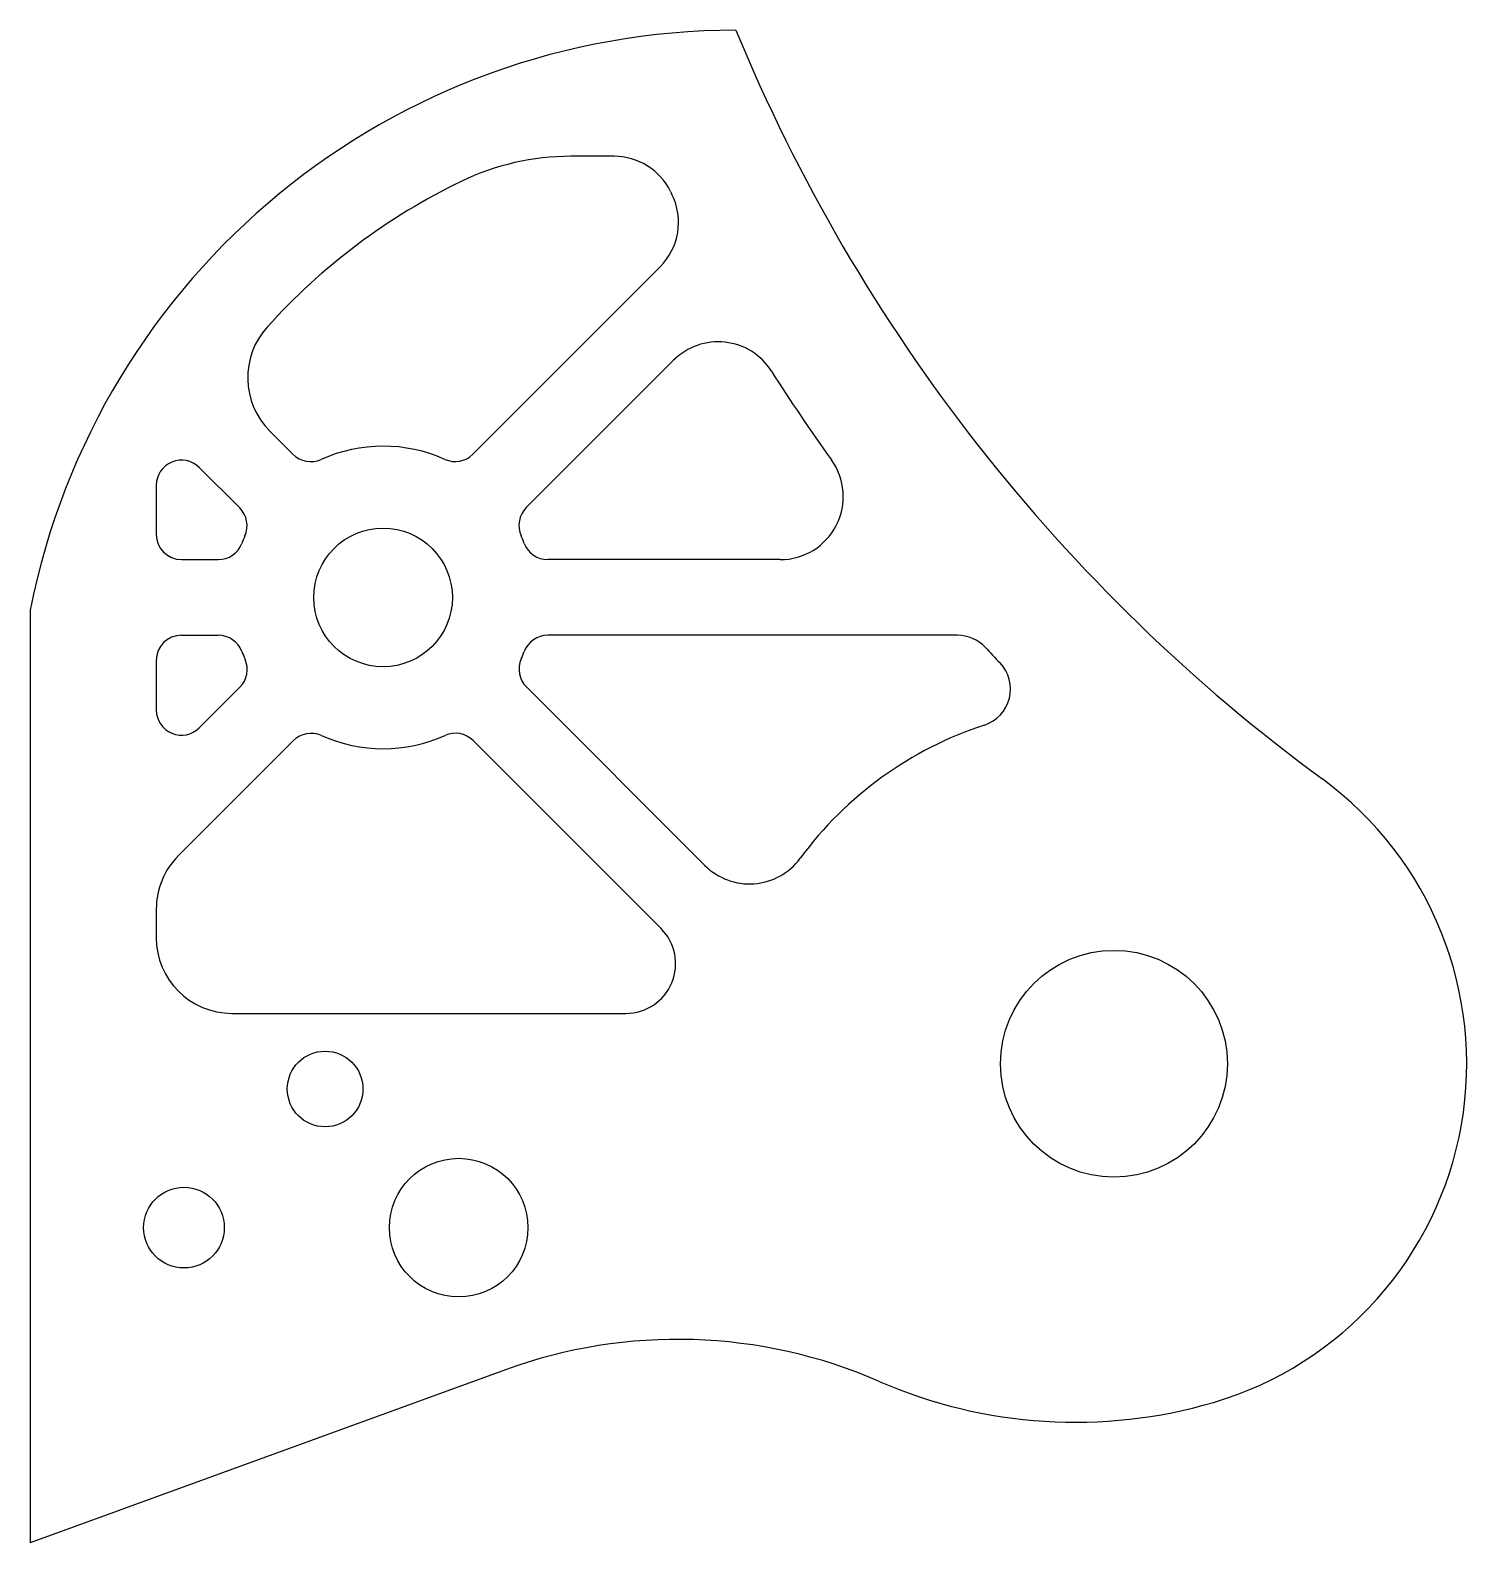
# Model space of a CAD drawing. Extents: x 0 to 57, y -45 to 15.
import ezdxf

# ---------------------------------------------------------------- set-up
doc = ezdxf.new("R2010")
doc.units = 0
doc.header["$MEASUREMENT"] = 0
doc.layers.add('VISIBLE', color=7, linetype='CONTINUOUS')

msp = doc.modelspace()

# ---------------------------------------------------------------- linework, layer by layer
at = {"layer": 'VISIBLE'}
for p, q in [((23.164, 10), (21.452, 10)), ((24.991, 5.612), (17.563, -1.816)), ((25.53, 1.908), (19.684, -3.937)), ((9.508, -0.903), (10.426, -1.821)), ((6.707, -2.345), (8.311, -3.949)), ((5, -3.052), (5, -5)), ((6, -6), (7.462, -6)), ((29.76, -6), (20.538, -6)), ((0, -8), (0, -45)), ((6, -9), (7.462, -9)), ((36.795, -9), (20.538, -9)), ((5, -10), (5, -11.964)), ((8.316, -11.063), (6.707, -12.672)), ((26.77, -18.132), (19.689, -11.051)), ((10.437, -13.184), (5.879, -17.743)), ((25.032, -20.637), (17.574, -13.179)), ((5, -19.864), (5, -21)), ((8, -24), (23.639, -24)), ((18.853, -38.138), (0, -45))]:
    msp.add_line(p, q, dxfattribs=at)
for centre, radius in [((14, -7.5), 2.75), ((43, -26), 4.5), ((11.7, -27), 1.5), ((17, -32.5), 2.75), ((6.1, -32.5), 1.6)]:
    msp.add_circle(centre, radius, dxfattribs=at)
for centre, radius, start, end in [((28, -13.543), 28.543, 90, 168.80132), ((92.7, 41.719), 70, 202.43943, 233.72476), ((21.452, 0), 10, 90, 115.80392), ((23.164, 7.5), 2.5, 26.20227, 90), ((28, -13.543), 25.043, 115.80392, 137.9589), ((23.223, 7.38), 2.5, 315, 26.30134), ((92.7, 41.719), 75, 206.20227, 206.30134), ((11.629, 1.218), 3, 137.9589, 225), ((27.298, 0.141), 2.5, 32.44569, 135), ((92.7, 41.719), 75, 212.44569, 215.69546), ((14, -7.5), 6, 65.92483, 114.17823), ((6, -3.052), 1, 45, 180), ((11.133, -1.114), 1, 225, 294.17823), ((16.856, -1.109), 1, 245.92483, 315), ((29.76, -3.5), 2.5, 270, 35.69546), ((7.604, -4.656), 1, 336.02796, 45), ((20.391, -4.644), 1, 135, 204.07517), ((6, -5), 1, 180, 270), ((7.462, -5), 1, 270, 339.07517), ((14, -7.5), 6, 156.02796, 159.07517), ((14, -7.5), 6, 20.92483, 24.07517), ((20.538, -5), 1, 200.92483, 270), ((6, -10), 1, 90, 180), ((7.462, -10), 1, 20.92483, 90), ((20.538, -10), 1, 90, 159.07517), ((36.795, -10.5), 1.5, 43.04772, 90), ((92.7, 41.719), 75, 223.04772, 223.70316), ((7.609, -10.356), 1, 315, 24.07517), ((14, -7.5), 6, 200.92483, 204.07517), ((20.396, -10.344), 1, 156.02796, 225), ((14, -7.5), 6, 336.02796, 339.07517), ((37.396, -11.136), 1.5, 288.1565, 43.70316), ((6, -11.964), 1, 180, 315), ((42.486, -26.656), 14.834, 108.1565, 143.57633), ((11.144, -13.891), 1, 65.92483, 135), ((14, -7.5), 6, 245.92483, 294.17823), ((16.867, -13.886), 1, 45, 114.17823), ((43, -26), 14, 286.37634, 53.72476), ((8, -19.864), 3, 135, 180), ((28.538, -16.365), 2.5, 225, 323.57633), ((8, -21), 3, 180, 270), ((23.639, -22.03), 1.97, 270, 45), ((25.693, -56.932), 20, 66.43808, 110), ((41.463, -20.77), 19.451, 246.43808, 286.37634)]:
    msp.add_arc(centre, radius, start, end, dxfattribs=at)

doc.saveas('drawing.dxf')
